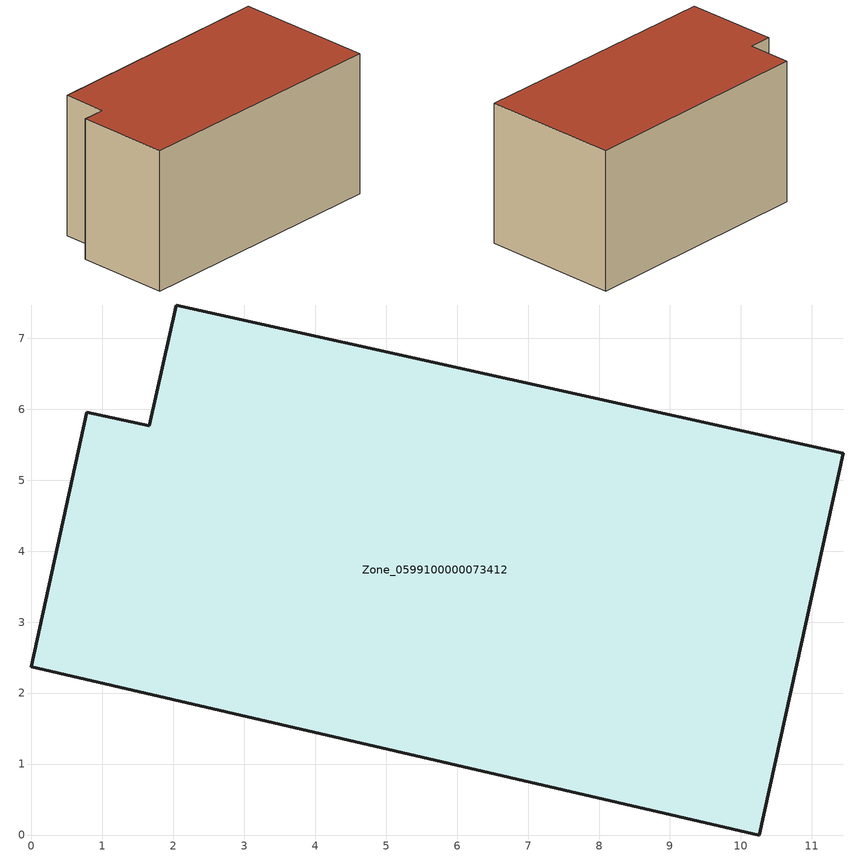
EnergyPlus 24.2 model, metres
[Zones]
Zone_0599100000073412
 floor ground (C_G): 10.26,0 0,2.37 0.78,5.96 1.66,5.77 2.04,7.47 11.44,5.38 z0
 wall outside (C_F): 2.04,7.47 1.66,5.77 0.78,5.96 0,2.37 10.26,0 11.44,5.38 2.04,7.47 z0:5.73
 roof outside (C_R): 10.26,0 11.44,5.38 2.04,7.47 1.66,5.77 0.78,5.96 0,2.37 z5.73
[BUILDING]
Pand.0599100000073412: North Axis=0; Terrain=City; Loads Convergence Tolerance Value=0.04; Temperature Convergence Tolerance Value=0.4; Solar Distribution=FullExterior; Maximum Number of Warmup Days=25; Minimum Number of Warmup Days=1
[Site:Location]
Rotterdam.The.Hague.AP_ZH_NLD Design_Conditions: Latitude=51.96; Longitude=4.45; Time Zone=1; Elevation=-4.5
[SITE:GROUNDTEMPERATURE:BUILDINGSURFACE]
18, 18, 18, 18, 18, 18, 18, 18, 18, 18, 18, 18
[MATERIAL] Thermal Absorptance=0.9; Solar Absorptance=0.7; Visible Absorptance=0.7
Name | Roughness | Thickness | Conductivity | Density | Specific Heat
G.TI.1975-1991 | MediumSmooth | 0.15 | 0.288461 | 540 | 1210
F.TI.1975-1991 | Rough | 0.3 | 0.230769 | 1920 | 840
R.TI.1975-1991 | MediumRough | 0.2 | 0.153846 | 1500 | 1000
[CONSTRUCTION]
C_G: G.TI.1975-1991
C_F: F.TI.1975-1991
C_R: R.TI.1975-1991
[ZONE]
Zone_0599100000073412: Type=1; Multiplier=1; Ceiling Height=Autocalculate; Volume=Autocalculate; Floor Area=autocalculate; Part of Total Floor Area=Yes
[ZONEINFILTRATION:DESIGNFLOWRATE]
Infil_Zone_0599100000073412: Zone or ZoneList or Space or SpaceList=Zone_0599100000073412; Schedule=AlwaysOn; Design Flow Rate Calculation Method=Flow/Area; Flow Rate per Floor Area=0.003; Constant Term Coefficient=1; Temperature Term Coefficient=0; Velocity Term Coefficient=0; Velocity Squared Term Coefficient=0
[HVACTEMPLATE:ZONE:IDEALLOADSAIRSYSTEM]
Zone_0599100000073412: Maximum Heating Supply Air Temperature=50; Minimum Cooling Supply Air Temperature=13; Maximum Heating Supply Air Humidity Ratio=0.0156; Minimum Cooling Supply Air Humidity Ratio=0.0077; Heating Limit=NoLimit; Cooling Limit=NoLimit; Dehumidification Control Type=ConstantSensibleHeatRatio; Cooling Sensible Heat Ratio=0.7; Dehumidification Setpoint=60; Humidification Control Type=None; Humidification Setpoint=30; Outdoor Air Method=None; Outdoor Air Flow Rate per Person=0.00944; Outdoor Air Flow Rate per Zone Floor Area=0; Outdoor Air Flow Rate per Zone=0; Demand Controlled Ventilation Type=None; Outdoor Air Economizer Type=NoEconomizer; Heat Recovery Type=None; Sensible Heat Recovery Effectiveness=0.7; Latent Heat Recovery Effectiveness=0.65
[ZONECONTROL:THERMOSTAT]
ThermostatControl_Zone_0599100000073412: Zone or ZoneList=Zone_0599100000073412; Control Type Schedule=DualSetpointControlType; Control 1=Thermostat_Zone_0599100000073412; Temperature Difference Between Cutout And Setpoint=0
[THERMOSTATSETPOINT:DUALSETPOINT]
Thermostat_Zone_0599100000073412: Heating Setpoint Temperature Schedule=HeatingSetpoint_Zone_0599100000073412; Cooling Setpoint Temperature Schedule=CoolingSetpoint_Zone_0599100000073412
[SCHEDULE:COMPACT]
HeatingSetpoint_Zone_0599100000073412: Through: 12/31, For: AllDays, Until: 24:00, 21
CoolingSetpoint_Zone_0599100000073412: Through: 12/31, For: AllDays, Until: 24:00, 24
DualSetpointControlType: Through: 12/31, For: AllDays, Until: 24:00, 4
AlwaysOn: Through: 12/31, For: AllDays, Until: 24:00, 1
